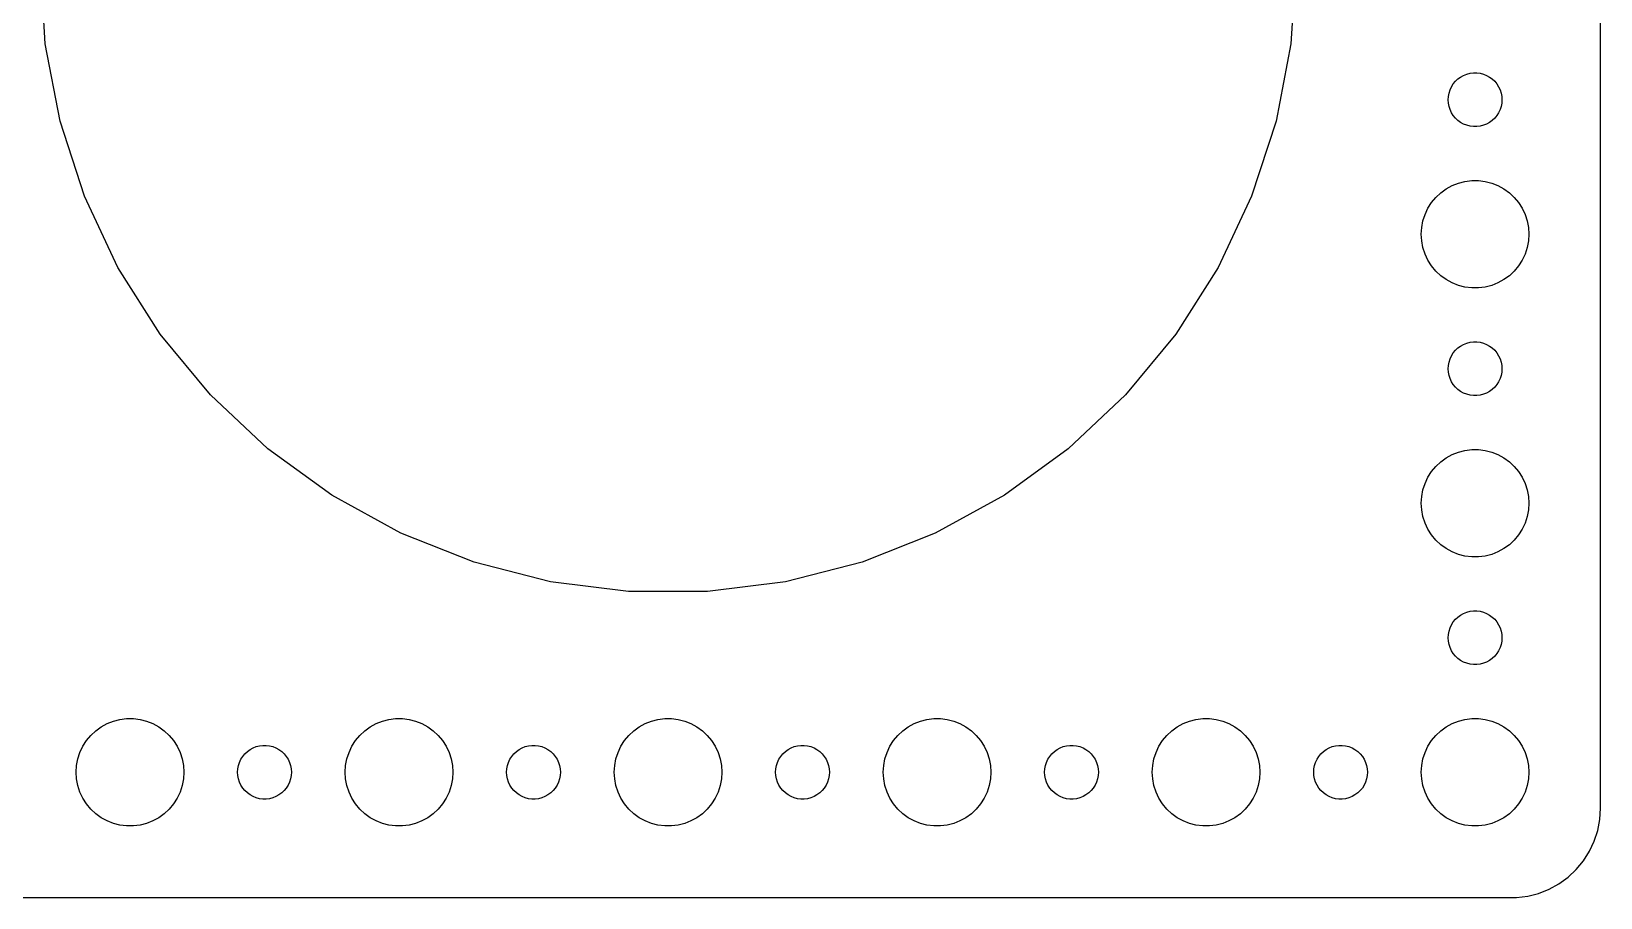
# Model space of a CAD drawing. Header units: metres. Extents: x -164 to 164, y 62 to 166.
# Drawn here: x 77 to 164.5, y 62 to 110.3 of the extents above; entities that cross this region are included whole.
import ezdxf

# ---------------------------------------------------------------- set-up
doc = ezdxf.new("R2010")
doc.units = ezdxf.units.M

msp = doc.modelspace()

# ---------------------------------------------------------------- linework, layer by layer
for p, q in [((164.5, 67), (164.5, 161)), ((77.776, 109.613), (77.5, 114)), ((147.5, 114), (147.224, 109.613)), ((78.5996, 105.296), (77.776, 109.613)), ((147.224, 109.613), (146.4, 105.296)), ((156.407, 107.527), (156.544, 107.656)), ((156.544, 107.656), (156.696, 107.766)), ((156.696, 107.766), (156.861, 107.857)), ((156.861, 107.857), (157.036, 107.927)), ((157.036, 107.927), (157.219, 107.973)), ((157.219, 107.973), (157.406, 107.997)), ((157.406, 107.997), (157.594, 107.997)), ((157.594, 107.997), (157.781, 107.973)), ((157.781, 107.973), (157.964, 107.927)), ((157.964, 107.927), (158.139, 107.857)), ((158.139, 107.857), (158.304, 107.766)), ((158.304, 107.766), (158.456, 107.656)), ((158.456, 107.656), (158.593, 107.527)), ((156.012, 106.688), (156.047, 106.873)), ((156.047, 106.873), (156.105, 107.052)), ((156.105, 107.052), (156.186, 107.223)), ((156.186, 107.223), (156.286, 107.382)), ((156.286, 107.382), (156.407, 107.527)), ((158.593, 107.527), (158.714, 107.382)), ((158.714, 107.382), (158.814, 107.223)), ((158.814, 107.223), (158.895, 107.052)), ((158.895, 107.052), (158.953, 106.873)), ((158.953, 106.873), (158.988, 106.688)), ((156, 106.5), (156.012, 106.688)), ((156.012, 106.312), (156, 106.5)), ((156.047, 106.127), (156.012, 106.312)), ((156.105, 105.948), (156.047, 106.127)), ((156.186, 105.777), (156.105, 105.948)), ((158.895, 105.948), (158.814, 105.777)), ((158.953, 106.127), (158.895, 105.948)), ((158.988, 106.312), (158.953, 106.127)), ((158.988, 106.688), (159, 106.5)), ((159, 106.5), (158.988, 106.312)), ((79.9578, 101.116), (78.5996, 105.296)), ((146.4, 105.296), (145.042, 101.116)), ((156.286, 105.618), (156.186, 105.777)), ((156.407, 105.473), (156.286, 105.618)), ((156.544, 105.344), (156.407, 105.473)), ((156.696, 105.234), (156.544, 105.344)), ((156.861, 105.143), (156.696, 105.234)), ((157.036, 105.073), (156.861, 105.143)), ((157.219, 105.027), (157.036, 105.073)), ((157.406, 105.003), (157.219, 105.027)), ((157.594, 105.003), (157.406, 105.003)), ((157.781, 105.027), (157.594, 105.003)), ((157.964, 105.073), (157.781, 105.027)), ((158.139, 105.143), (157.964, 105.073)), ((158.304, 105.234), (158.139, 105.143)), ((158.456, 105.344), (158.304, 105.234)), ((158.593, 105.473), (158.456, 105.344)), ((158.714, 105.618), (158.593, 105.473)), ((158.814, 105.777), (158.714, 105.618)), ((155.588, 101.312), (155.893, 101.533)), ((155.893, 101.533), (156.223, 101.714)), ((156.223, 101.714), (156.573, 101.853)), ((156.573, 101.853), (156.938, 101.947)), ((156.938, 101.947), (157.312, 101.994)), ((157.312, 101.994), (157.688, 101.994)), ((157.688, 101.994), (158.062, 101.947)), ((158.062, 101.947), (158.427, 101.853)), ((158.427, 101.853), (158.777, 101.714)), ((158.777, 101.714), (159.107, 101.533)), ((159.107, 101.533), (159.412, 101.312)), ((81.8293, 97.1386), (79.9578, 101.116)), ((145.042, 101.116), (143.171, 97.1386)), ((154.871, 100.445), (155.073, 100.763)), ((155.073, 100.763), (155.313, 101.054)), ((155.313, 101.054), (155.588, 101.312)), ((159.412, 101.312), (159.687, 101.054)), ((159.687, 101.054), (159.927, 100.763)), ((159.927, 100.763), (160.129, 100.445)), ((154.594, 99.7461), (154.711, 100.104)), ((154.711, 100.104), (154.871, 100.445)), ((160.129, 100.445), (160.289, 100.104)), ((160.289, 100.104), (160.406, 99.7461)), ((154.5, 99), (154.524, 99.376)), ((154.524, 98.624), (154.5, 99)), ((154.524, 99.376), (154.594, 99.7461)), ((160.406, 99.7461), (160.476, 99.376)), ((160.476, 99.376), (160.5, 99)), ((160.5, 99), (160.476, 98.624)), ((154.594, 98.2539), (154.524, 98.624)), ((154.711, 97.8956), (154.594, 98.2539)), ((160.406, 98.2539), (160.289, 97.8956)), ((160.476, 98.624), (160.406, 98.2539)), ((84.1844, 93.4275), (81.8293, 97.1386)), ((143.171, 97.1386), (140.816, 93.4275)), ((154.871, 97.5547), (154.711, 97.8956)), ((155.073, 97.2366), (154.871, 97.5547)), ((155.313, 96.9464), (155.073, 97.2366)), ((159.927, 97.2366), (159.687, 96.9464)), ((160.129, 97.5547), (159.927, 97.2366)), ((160.289, 97.8956), (160.129, 97.5547)), ((155.588, 96.6885), (155.313, 96.9464)), ((155.893, 96.467), (155.588, 96.6885)), ((156.223, 96.2855), (155.893, 96.467)), ((156.573, 96.1468), (156.223, 96.2855)), ((158.777, 96.2855), (158.427, 96.1468)), ((159.107, 96.467), (158.777, 96.2855)), ((159.412, 96.6885), (159.107, 96.467)), ((159.687, 96.9464), (159.412, 96.6885)), ((156.938, 96.0531), (156.573, 96.1468)), ((157.312, 96.0059), (156.938, 96.0531)), ((157.688, 96.0059), (157.312, 96.0059)), ((158.062, 96.0531), (157.688, 96.0059)), ((158.427, 96.1468), (158.062, 96.0531)), ((86.9861, 90.0409), (84.1844, 93.4275)), ((140.816, 93.4275), (138.014, 90.0409)), ((156.544, 92.6558), (156.696, 92.7665)), ((156.696, 92.7665), (156.861, 92.8573)), ((156.861, 92.8573), (157.036, 92.9266)), ((157.036, 92.9266), (157.219, 92.9734)), ((157.219, 92.9734), (157.406, 92.997)), ((157.406, 92.997), (157.594, 92.997)), ((157.594, 92.997), (157.781, 92.9734)), ((157.781, 92.9734), (157.964, 92.9266)), ((157.964, 92.9266), (158.139, 92.8573)), ((158.139, 92.8573), (158.304, 92.7665)), ((158.304, 92.7665), (158.456, 92.6558)), ((156.047, 91.873), (156.105, 92.0522)), ((156.105, 92.0522), (156.186, 92.2226)), ((156.186, 92.2226), (156.286, 92.3817)), ((156.286, 92.3817), (156.407, 92.5268)), ((156.407, 92.5268), (156.544, 92.6558)), ((158.456, 92.6558), (158.593, 92.5268)), ((158.593, 92.5268), (158.714, 92.3817)), ((158.714, 92.3817), (158.814, 92.2226)), ((158.814, 92.2226), (158.895, 92.0522)), ((158.895, 92.0522), (158.953, 91.873)), ((156, 91.5), (156.012, 91.688)), ((156.012, 91.312), (156, 91.5)), ((156.012, 91.688), (156.047, 91.873)), ((156.047, 91.127), (156.012, 91.312)), ((156.105, 90.9478), (156.047, 91.127)), ((158.953, 91.127), (158.895, 90.9478)), ((158.953, 91.873), (158.988, 91.688)), ((158.988, 91.312), (158.953, 91.127)), ((158.988, 91.688), (159, 91.5)), ((159, 91.5), (158.988, 91.312)), ((156.186, 90.7774), (156.105, 90.9478)), ((156.286, 90.6183), (156.186, 90.7774)), ((156.407, 90.4732), (156.286, 90.6183)), ((156.544, 90.3442), (156.407, 90.4732)), ((156.696, 90.2335), (156.544, 90.3442)), ((156.861, 90.1428), (156.696, 90.2335)), ((157.036, 90.0734), (156.861, 90.1428)), ((158.139, 90.1428), (157.964, 90.0734)), ((158.304, 90.2335), (158.139, 90.1428)), ((158.456, 90.3442), (158.304, 90.2335)), ((158.593, 90.4732), (158.456, 90.3442)), ((158.714, 90.6183), (158.593, 90.4732)), ((158.814, 90.7774), (158.714, 90.6183)), ((158.895, 90.9478), (158.814, 90.7774)), ((90.1902, 87.032), (86.9861, 90.0409)), ((138.014, 90.0409), (134.81, 87.032)), ((157.219, 90.0266), (157.036, 90.0734)), ((157.406, 90.003), (157.219, 90.0266)), ((157.594, 90.003), (157.406, 90.003)), ((157.781, 90.0266), (157.594, 90.003)), ((157.964, 90.0734), (157.781, 90.0266)), ((93.7461, 84.4485), (90.1902, 87.032)), ((134.81, 87.032), (131.254, 84.4485)), ((155.893, 86.533), (156.223, 86.7145)), ((156.223, 86.7145), (156.573, 86.8532)), ((156.573, 86.8532), (156.938, 86.9469)), ((156.938, 86.9469), (157.312, 86.9941)), ((157.312, 86.9941), (157.688, 86.9941)), ((157.688, 86.9941), (158.062, 86.9469)), ((158.062, 86.9469), (158.427, 86.8532)), ((158.427, 86.8532), (158.777, 86.7145)), ((158.777, 86.7145), (159.107, 86.533)), ((154.871, 85.4453), (155.073, 85.7634)), ((155.073, 85.7634), (155.313, 86.0536)), ((155.313, 86.0536), (155.588, 86.3116)), ((155.588, 86.3116), (155.893, 86.533)), ((159.107, 86.533), (159.412, 86.3116)), ((159.412, 86.3116), (159.687, 86.0536)), ((159.687, 86.0536), (159.927, 85.7634)), ((159.927, 85.7634), (160.129, 85.4453)), ((154.594, 84.7461), (154.711, 85.1044)), ((154.711, 85.1044), (154.871, 85.4453)), ((160.129, 85.4453), (160.289, 85.1044)), ((160.289, 85.1044), (160.406, 84.7461)), ((97.5977, 82.3311), (93.7461, 84.4485)), ((131.254, 84.4485), (127.402, 82.3311)), ((154.5, 84), (154.524, 84.376)), ((154.524, 83.624), (154.5, 84)), ((154.524, 84.376), (154.594, 84.7461)), ((160.406, 84.7461), (160.476, 84.376)), ((160.476, 84.376), (160.5, 84)), ((160.5, 84), (160.476, 83.624)), ((154.594, 83.2539), (154.524, 83.624)), ((154.711, 82.8956), (154.594, 83.2539)), ((160.406, 83.2539), (160.289, 82.8956)), ((160.476, 83.624), (160.406, 83.2539)), ((101.684, 80.713), (97.5977, 82.3311)), ((127.402, 82.3311), (123.316, 80.713)), ((154.871, 82.5547), (154.711, 82.8956)), ((155.073, 82.2366), (154.871, 82.5547)), ((160.129, 82.5547), (159.927, 82.2366)), ((160.289, 82.8956), (160.129, 82.5547)), ((155.313, 81.9464), (155.073, 82.2366)), ((155.588, 81.6885), (155.313, 81.9464)), ((155.893, 81.467), (155.588, 81.6885)), ((156.223, 81.2855), (155.893, 81.467)), ((159.107, 81.467), (158.777, 81.2855)), ((159.412, 81.6885), (159.107, 81.467)), ((159.687, 81.9464), (159.412, 81.6885)), ((159.927, 82.2366), (159.687, 81.9464)), ((105.942, 79.6199), (101.684, 80.713)), ((123.316, 80.713), (119.058, 79.6199)), ((156.573, 81.1468), (156.223, 81.2855)), ((156.938, 81.0531), (156.573, 81.1468)), ((157.312, 81.0059), (156.938, 81.0531)), ((157.688, 81.0059), (157.312, 81.0059)), ((158.062, 81.0531), (157.688, 81.0059)), ((158.427, 81.1468), (158.062, 81.0531)), ((158.777, 81.2855), (158.427, 81.1468)), ((110.302, 79.0691), (105.942, 79.6199)), ((114.698, 79.0691), (110.302, 79.0691)), ((119.058, 79.6199), (114.698, 79.0691)), ((156.861, 77.8572), (157.036, 77.9266)), ((157.036, 77.9266), (157.219, 77.9734)), ((157.219, 77.9734), (157.406, 77.997)), ((157.406, 77.997), (157.594, 77.997)), ((157.594, 77.997), (157.781, 77.9734)), ((157.781, 77.9734), (157.964, 77.9266)), ((157.964, 77.9266), (158.139, 77.8572)), ((156.047, 76.873), (156.105, 77.0522)), ((156.105, 77.0522), (156.186, 77.2226)), ((156.186, 77.2226), (156.286, 77.3817)), ((156.286, 77.3817), (156.407, 77.5268)), ((156.407, 77.5268), (156.544, 77.6558)), ((156.544, 77.6558), (156.696, 77.7665)), ((156.696, 77.7665), (156.861, 77.8572)), ((158.139, 77.8572), (158.304, 77.7665)), ((158.304, 77.7665), (158.456, 77.6558)), ((158.456, 77.6558), (158.593, 77.5268)), ((158.593, 77.5268), (158.714, 77.3817)), ((158.714, 77.3817), (158.814, 77.2226)), ((158.814, 77.2226), (158.895, 77.0522)), ((158.895, 77.0522), (158.953, 76.873)), ((156, 76.5), (156.012, 76.688)), ((156.012, 76.312), (156, 76.5)), ((156.012, 76.688), (156.047, 76.873)), ((156.047, 76.127), (156.012, 76.312)), ((156.105, 75.9478), (156.047, 76.127)), ((158.953, 76.127), (158.895, 75.9478)), ((158.953, 76.873), (158.988, 76.688)), ((158.988, 76.312), (158.953, 76.127)), ((158.988, 76.688), (159, 76.5)), ((159, 76.5), (158.988, 76.312)), ((156.186, 75.7774), (156.105, 75.9478)), ((156.286, 75.6183), (156.186, 75.7774)), ((156.407, 75.4732), (156.286, 75.6183)), ((156.544, 75.3442), (156.407, 75.4732)), ((156.696, 75.2335), (156.544, 75.3442)), ((158.456, 75.3442), (158.304, 75.2335)), ((158.593, 75.4732), (158.456, 75.3442)), ((158.714, 75.6183), (158.593, 75.4732)), ((158.814, 75.7774), (158.714, 75.6183)), ((158.895, 75.9478), (158.814, 75.7774)), ((156.861, 75.1428), (156.696, 75.2335)), ((157.036, 75.0734), (156.861, 75.1428)), ((157.219, 75.0266), (157.036, 75.0734)), ((157.406, 75.003), (157.219, 75.0266)), ((157.594, 75.003), (157.406, 75.003)), ((157.781, 75.0266), (157.594, 75.003)), ((157.964, 75.0734), (157.781, 75.0266)), ((158.139, 75.1428), (157.964, 75.0734)), ((158.304, 75.2335), (158.139, 75.1428)), ((81.2227, 71.7145), (81.573, 71.8532)), ((81.573, 71.8532), (81.9379, 71.9469)), ((81.9379, 71.9469), (82.3116, 71.9941)), ((82.3116, 71.9941), (82.6884, 71.9941)), ((82.6884, 71.9941), (83.0621, 71.9469)), ((83.0621, 71.9469), (83.427, 71.8532)), ((83.427, 71.8532), (83.7773, 71.7145)), ((96.2227, 71.7145), (96.573, 71.8532)), ((96.573, 71.8532), (96.9379, 71.9469)), ((96.9379, 71.9469), (97.3116, 71.9941)), ((97.3116, 71.9941), (97.6884, 71.9941)), ((97.6884, 71.9941), (98.0621, 71.9469)), ((98.0621, 71.9469), (98.427, 71.8532)), ((98.427, 71.8532), (98.7773, 71.7145)), ((111.223, 71.7145), (111.573, 71.8532)), ((111.573, 71.8532), (111.938, 71.9469)), ((111.938, 71.9469), (112.312, 71.9941)), ((112.312, 71.9941), (112.688, 71.9941)), ((112.688, 71.9941), (113.062, 71.9469)), ((113.062, 71.9469), (113.427, 71.8532)), ((113.427, 71.8532), (113.777, 71.7145)), ((126.223, 71.7145), (126.573, 71.8532)), ((126.573, 71.8532), (126.938, 71.9469)), ((126.938, 71.9469), (127.312, 71.9941)), ((127.312, 71.9941), (127.688, 71.9941)), ((127.688, 71.9941), (128.062, 71.9469)), ((128.062, 71.9469), (128.427, 71.8532)), ((128.427, 71.8532), (128.777, 71.7145)), ((141.223, 71.7145), (141.573, 71.8532)), ((141.573, 71.8532), (141.938, 71.9469)), ((141.938, 71.9469), (142.312, 71.9941)), ((142.312, 71.9941), (142.688, 71.9941)), ((142.688, 71.9941), (143.062, 71.9469)), ((143.062, 71.9469), (143.427, 71.8532)), ((143.427, 71.8532), (143.777, 71.7145)), ((156.223, 71.7145), (156.573, 71.8532)), ((156.573, 71.8532), (156.938, 71.9469)), ((156.938, 71.9469), (157.312, 71.9941)), ((157.312, 71.9941), (157.688, 71.9941)), ((157.688, 71.9941), (158.062, 71.9469)), ((158.062, 71.9469), (158.427, 71.8532)), ((158.427, 71.8532), (158.777, 71.7145)), ((80.073, 70.7634), (80.3131, 71.0536)), ((80.3131, 71.0536), (80.5877, 71.3115)), ((80.5877, 71.3115), (80.8925, 71.533)), ((80.8925, 71.533), (81.2227, 71.7145)), ((83.7773, 71.7145), (84.1075, 71.533)), ((84.1075, 71.533), (84.4123, 71.3115)), ((84.4123, 71.3115), (84.6869, 71.0536)), ((84.6869, 71.0536), (84.927, 70.7634)), ((95.073, 70.7634), (95.3131, 71.0536)), ((95.3131, 71.0536), (95.5877, 71.3115)), ((95.5877, 71.3115), (95.8925, 71.533)), ((95.8925, 71.533), (96.2227, 71.7145)), ((98.7773, 71.7145), (99.1075, 71.533)), ((99.1075, 71.533), (99.4123, 71.3115)), ((99.4123, 71.3115), (99.6869, 71.0536)), ((99.6869, 71.0536), (99.927, 70.7634)), ((110.073, 70.7634), (110.313, 71.0536)), ((110.313, 71.0536), (110.588, 71.3115)), ((110.588, 71.3115), (110.893, 71.533)), ((110.893, 71.533), (111.223, 71.7145)), ((113.777, 71.7145), (114.107, 71.533)), ((114.107, 71.533), (114.412, 71.3115)), ((114.412, 71.3115), (114.687, 71.0536)), ((114.687, 71.0536), (114.927, 70.7634)), ((125.073, 70.7634), (125.313, 71.0536)), ((125.313, 71.0536), (125.588, 71.3115)), ((125.588, 71.3115), (125.893, 71.533)), ((125.893, 71.533), (126.223, 71.7145)), ((128.777, 71.7145), (129.107, 71.533)), ((129.107, 71.533), (129.412, 71.3115)), ((129.412, 71.3115), (129.687, 71.0536)), ((129.687, 71.0536), (129.927, 70.7634)), ((140.073, 70.7634), (140.313, 71.0536)), ((140.313, 71.0536), (140.588, 71.3115)), ((140.588, 71.3115), (140.893, 71.533)), ((140.893, 71.533), (141.223, 71.7145)), ((143.777, 71.7145), (144.107, 71.533)), ((144.107, 71.533), (144.412, 71.3115)), ((144.412, 71.3115), (144.687, 71.0536)), ((144.687, 71.0536), (144.927, 70.7634)), ((155.073, 70.7634), (155.313, 71.0536)), ((155.313, 71.0536), (155.588, 71.3115)), ((155.588, 71.3115), (155.893, 71.533)), ((155.893, 71.533), (156.223, 71.7145)), ((158.777, 71.7145), (159.107, 71.533)), ((159.107, 71.533), (159.412, 71.3115)), ((159.412, 71.3115), (159.687, 71.0536)), ((159.687, 71.0536), (159.927, 70.7634)), ((79.5943, 69.7461), (79.7107, 70.1044)), ((79.7107, 70.1044), (79.8711, 70.4453)), ((79.8711, 70.4453), (80.073, 70.7634)), ((84.927, 70.7634), (85.1289, 70.4453)), ((85.1289, 70.4453), (85.2893, 70.1044)), ((85.2893, 70.1044), (85.4057, 69.7461)), ((88.7865, 69.8817), (88.9065, 70.0268)), ((88.9065, 70.0268), (89.0439, 70.1558)), ((89.0439, 70.1558), (89.1963, 70.2665)), ((89.1963, 70.2665), (89.3613, 70.3572)), ((89.3613, 70.3572), (89.5365, 70.4266)), ((89.5365, 70.4266), (89.7189, 70.4734)), ((89.7189, 70.4734), (89.9058, 70.497)), ((89.9058, 70.497), (90.0942, 70.497)), ((90.0942, 70.497), (90.2811, 70.4734)), ((90.2811, 70.4734), (90.4635, 70.4266)), ((90.4635, 70.4266), (90.6387, 70.3572)), ((90.6387, 70.3572), (90.8037, 70.2665)), ((90.8037, 70.2665), (90.9561, 70.1558)), ((90.9561, 70.1558), (91.0934, 70.0268)), ((91.0934, 70.0268), (91.2135, 69.8817)), ((94.5943, 69.7461), (94.7107, 70.1044)), ((94.7107, 70.1044), (94.8711, 70.4453)), ((94.8711, 70.4453), (95.073, 70.7634)), ((99.927, 70.7634), (100.129, 70.4453)), ((100.129, 70.4453), (100.289, 70.1044)), ((100.289, 70.1044), (100.406, 69.7461)), ((103.786, 69.8817), (103.907, 70.0268)), ((103.907, 70.0268), (104.044, 70.1558)), ((104.044, 70.1558), (104.196, 70.2665)), ((104.196, 70.2665), (104.361, 70.3572)), ((104.361, 70.3572), (104.536, 70.4266)), ((104.536, 70.4266), (104.719, 70.4734)), ((104.719, 70.4734), (104.906, 70.497)), ((104.906, 70.497), (105.094, 70.497)), ((105.094, 70.497), (105.281, 70.4734)), ((105.281, 70.4734), (105.464, 70.4266)), ((105.464, 70.4266), (105.639, 70.3572)), ((105.639, 70.3572), (105.804, 70.2665)), ((105.804, 70.2665), (105.956, 70.1558)), ((105.956, 70.1558), (106.093, 70.0268)), ((106.093, 70.0268), (106.214, 69.8817)), ((109.594, 69.7461), (109.711, 70.1044)), ((109.711, 70.1044), (109.871, 70.4453)), ((109.871, 70.4453), (110.073, 70.7634)), ((114.927, 70.7634), (115.129, 70.4453)), ((115.129, 70.4453), (115.289, 70.1044)), ((115.289, 70.1044), (115.406, 69.7461)), ((118.786, 69.8817), (118.907, 70.0268)), ((118.907, 70.0268), (119.044, 70.1558)), ((119.044, 70.1558), (119.196, 70.2665)), ((119.196, 70.2665), (119.361, 70.3572)), ((119.361, 70.3572), (119.536, 70.4266)), ((119.536, 70.4266), (119.719, 70.4734)), ((119.719, 70.4734), (119.906, 70.497)), ((119.906, 70.497), (120.094, 70.497)), ((120.094, 70.497), (120.281, 70.4734)), ((120.281, 70.4734), (120.464, 70.4266)), ((120.464, 70.4266), (120.639, 70.3572)), ((120.639, 70.3572), (120.804, 70.2665)), ((120.804, 70.2665), (120.956, 70.1558)), ((120.956, 70.1558), (121.093, 70.0268)), ((121.093, 70.0268), (121.214, 69.8817)), ((124.594, 69.7461), (124.711, 70.1044)), ((124.711, 70.1044), (124.871, 70.4453)), ((124.871, 70.4453), (125.073, 70.7634)), ((129.927, 70.7634), (130.129, 70.4453)), ((130.129, 70.4453), (130.289, 70.1044)), ((130.289, 70.1044), (130.406, 69.7461)), ((133.786, 69.8817), (133.907, 70.0268)), ((133.907, 70.0268), (134.044, 70.1558)), ((134.044, 70.1558), (134.196, 70.2665)), ((134.196, 70.2665), (134.361, 70.3572)), ((134.361, 70.3572), (134.536, 70.4266)), ((134.536, 70.4266), (134.719, 70.4734)), ((134.719, 70.4734), (134.906, 70.497)), ((134.906, 70.497), (135.094, 70.497)), ((135.094, 70.497), (135.281, 70.4734)), ((135.281, 70.4734), (135.464, 70.4266)), ((135.464, 70.4266), (135.639, 70.3572)), ((135.639, 70.3572), (135.804, 70.2665)), ((135.804, 70.2665), (135.956, 70.1558)), ((135.956, 70.1558), (136.093, 70.0268)), ((136.093, 70.0268), (136.214, 69.8817)), ((139.594, 69.7461), (139.711, 70.1044)), ((139.711, 70.1044), (139.871, 70.4453)), ((139.871, 70.4453), (140.073, 70.7634)), ((144.927, 70.7634), (145.129, 70.4453)), ((145.129, 70.4453), (145.289, 70.1044)), ((145.289, 70.1044), (145.406, 69.7461)), ((148.786, 69.8817), (148.907, 70.0268)), ((148.907, 70.0268), (149.044, 70.1558)), ((149.044, 70.1558), (149.196, 70.2665)), ((149.196, 70.2665), (149.361, 70.3572)), ((149.361, 70.3572), (149.536, 70.4266)), ((149.536, 70.4266), (149.719, 70.4734)), ((149.719, 70.4734), (149.906, 70.497)), ((149.906, 70.497), (150.094, 70.497)), ((150.094, 70.497), (150.281, 70.4734)), ((150.281, 70.4734), (150.464, 70.4266)), ((150.464, 70.4266), (150.639, 70.3572)), ((150.639, 70.3572), (150.804, 70.2665)), ((150.804, 70.2665), (150.956, 70.1558)), ((150.956, 70.1558), (151.093, 70.0268)), ((151.093, 70.0268), (151.214, 69.8817)), ((154.594, 69.7461), (154.711, 70.1044)), ((154.711, 70.1044), (154.871, 70.4453)), ((154.871, 70.4453), (155.073, 70.7634)), ((159.927, 70.7634), (160.129, 70.4453)), ((160.129, 70.4453), (160.289, 70.1044)), ((160.289, 70.1044), (160.406, 69.7461)), ((79.5, 69), (79.5237, 69.376)), ((79.5237, 69.376), (79.5943, 69.7461)), ((85.4057, 69.7461), (85.4763, 69.376)), ((85.4763, 69.376), (85.5, 69)), ((88.5, 69), (88.5118, 69.188)), ((88.5118, 69.188), (88.5471, 69.373)), ((88.5471, 69.373), (88.6053, 69.5522)), ((88.6053, 69.5522), (88.6855, 69.7226)), ((88.6855, 69.7226), (88.7865, 69.8817)), ((91.2135, 69.8817), (91.3145, 69.7226)), ((91.3145, 69.7226), (91.3947, 69.5522)), ((91.3947, 69.5522), (91.4529, 69.373)), ((91.4529, 69.373), (91.4882, 69.188)), ((91.4882, 69.188), (91.5, 69)), ((94.5, 69), (94.5237, 69.376)), ((94.5237, 69.376), (94.5943, 69.7461)), ((100.406, 69.7461), (100.476, 69.376)), ((100.476, 69.376), (100.5, 69)), ((103.5, 69), (103.512, 69.188)), ((103.512, 69.188), (103.547, 69.373)), ((103.547, 69.373), (103.605, 69.5522)), ((103.605, 69.5522), (103.686, 69.7226)), ((103.686, 69.7226), (103.786, 69.8817)), ((106.214, 69.8817), (106.314, 69.7226)), ((106.314, 69.7226), (106.395, 69.5522)), ((106.395, 69.5522), (106.453, 69.373)), ((106.453, 69.373), (106.488, 69.188)), ((106.488, 69.188), (106.5, 69)), ((109.5, 69), (109.524, 69.376)), ((109.524, 69.376), (109.594, 69.7461)), ((115.406, 69.7461), (115.476, 69.376)), ((115.476, 69.376), (115.5, 69)), ((118.5, 69), (118.512, 69.188)), ((118.512, 69.188), (118.547, 69.373)), ((118.547, 69.373), (118.605, 69.5522)), ((118.605, 69.5522), (118.686, 69.7226)), ((118.686, 69.7226), (118.786, 69.8817)), ((121.214, 69.8817), (121.314, 69.7226)), ((121.314, 69.7226), (121.395, 69.5522)), ((121.395, 69.5522), (121.453, 69.373)), ((121.453, 69.373), (121.488, 69.188)), ((121.488, 69.188), (121.5, 69)), ((124.5, 69), (124.524, 69.376)), ((124.524, 69.376), (124.594, 69.7461)), ((130.406, 69.7461), (130.476, 69.376)), ((130.476, 69.376), (130.5, 69)), ((133.5, 69), (133.512, 69.188)), ((133.512, 69.188), (133.547, 69.373)), ((133.547, 69.373), (133.605, 69.5522)), ((133.605, 69.5522), (133.686, 69.7226)), ((133.686, 69.7226), (133.786, 69.8817)), ((136.214, 69.8817), (136.314, 69.7226)), ((136.314, 69.7226), (136.395, 69.5522)), ((136.395, 69.5522), (136.453, 69.373)), ((136.453, 69.373), (136.488, 69.188)), ((136.488, 69.188), (136.5, 69)), ((139.5, 69), (139.524, 69.376)), ((139.524, 69.376), (139.594, 69.7461)), ((145.406, 69.7461), (145.476, 69.376)), ((145.476, 69.376), (145.5, 69)), ((148.5, 69), (148.512, 69.188)), ((148.512, 69.188), (148.547, 69.373)), ((148.547, 69.373), (148.605, 69.5522)), ((148.605, 69.5522), (148.686, 69.7226)), ((148.686, 69.7226), (148.786, 69.8817)), ((151.214, 69.8817), (151.314, 69.7226)), ((151.314, 69.7226), (151.395, 69.5522)), ((151.395, 69.5522), (151.453, 69.373)), ((151.453, 69.373), (151.488, 69.188)), ((151.488, 69.188), (151.5, 69)), ((154.5, 69), (154.524, 69.376)), ((154.524, 69.376), (154.594, 69.7461)), ((160.406, 69.7461), (160.476, 69.376)), ((160.476, 69.376), (160.5, 69)), ((79.5237, 68.624), (79.5, 69)), ((79.5943, 68.2539), (79.5237, 68.624)), ((79.7107, 67.8956), (79.5943, 68.2539)), ((85.4057, 68.2539), (85.2893, 67.8956)), ((85.4763, 68.624), (85.4057, 68.2539)), ((85.5, 69), (85.4763, 68.624)), ((88.5118, 68.812), (88.5, 69)), ((88.5471, 68.627), (88.5118, 68.812)), ((88.6053, 68.4478), (88.5471, 68.627)), ((88.6855, 68.2774), (88.6053, 68.4478)), ((88.7865, 68.1183), (88.6855, 68.2774)), ((91.3145, 68.2774), (91.2135, 68.1183)), ((91.3947, 68.4478), (91.3145, 68.2774)), ((91.4529, 68.627), (91.3947, 68.4478)), ((91.4882, 68.812), (91.4529, 68.627)), ((91.5, 69), (91.4882, 68.812)), ((94.5237, 68.624), (94.5, 69)), ((94.5943, 68.2539), (94.5237, 68.624)), ((94.7107, 67.8956), (94.5943, 68.2539)), ((100.406, 68.2539), (100.289, 67.8956)), ((100.476, 68.624), (100.406, 68.2539)), ((100.5, 69), (100.476, 68.624)), ((103.512, 68.812), (103.5, 69)), ((103.547, 68.627), (103.512, 68.812)), ((103.605, 68.4478), (103.547, 68.627)), ((103.686, 68.2774), (103.605, 68.4478)), ((103.786, 68.1183), (103.686, 68.2774)), ((106.314, 68.2774), (106.214, 68.1183)), ((106.395, 68.4478), (106.314, 68.2774)), ((106.453, 68.627), (106.395, 68.4478)), ((106.488, 68.812), (106.453, 68.627)), ((106.5, 69), (106.488, 68.812)), ((109.524, 68.624), (109.5, 69)), ((109.594, 68.2539), (109.524, 68.624)), ((109.711, 67.8956), (109.594, 68.2539)), ((115.406, 68.2539), (115.289, 67.8956)), ((115.476, 68.624), (115.406, 68.2539)), ((115.5, 69), (115.476, 68.624)), ((118.512, 68.812), (118.5, 69)), ((118.547, 68.627), (118.512, 68.812)), ((118.605, 68.4478), (118.547, 68.627)), ((118.686, 68.2774), (118.605, 68.4478)), ((118.786, 68.1183), (118.686, 68.2774)), ((121.314, 68.2774), (121.214, 68.1183)), ((121.395, 68.4478), (121.314, 68.2774)), ((121.453, 68.627), (121.395, 68.4478)), ((121.488, 68.812), (121.453, 68.627)), ((121.5, 69), (121.488, 68.812)), ((124.524, 68.624), (124.5, 69)), ((124.594, 68.2539), (124.524, 68.624)), ((124.711, 67.8956), (124.594, 68.2539)), ((130.406, 68.2539), (130.289, 67.8956)), ((130.476, 68.624), (130.406, 68.2539)), ((130.5, 69), (130.476, 68.624)), ((133.512, 68.812), (133.5, 69)), ((133.547, 68.627), (133.512, 68.812)), ((133.605, 68.4478), (133.547, 68.627)), ((133.686, 68.2774), (133.605, 68.4478)), ((133.786, 68.1183), (133.686, 68.2774)), ((136.314, 68.2774), (136.214, 68.1183)), ((136.395, 68.4478), (136.314, 68.2774)), ((136.453, 68.627), (136.395, 68.4478)), ((136.488, 68.812), (136.453, 68.627)), ((136.5, 69), (136.488, 68.812)), ((139.524, 68.624), (139.5, 69)), ((139.594, 68.2539), (139.524, 68.624)), ((139.711, 67.8956), (139.594, 68.2539)), ((145.406, 68.2539), (145.289, 67.8956)), ((145.476, 68.624), (145.406, 68.2539)), ((145.5, 69), (145.476, 68.624)), ((148.512, 68.812), (148.5, 69)), ((148.547, 68.627), (148.512, 68.812)), ((148.605, 68.4478), (148.547, 68.627)), ((148.686, 68.2774), (148.605, 68.4478)), ((148.786, 68.1183), (148.686, 68.2774)), ((151.314, 68.2774), (151.214, 68.1183)), ((151.395, 68.4478), (151.314, 68.2774)), ((151.453, 68.627), (151.395, 68.4478)), ((151.488, 68.812), (151.453, 68.627)), ((151.5, 69), (151.488, 68.812)), ((154.524, 68.624), (154.5, 69)), ((154.594, 68.2539), (154.524, 68.624)), ((154.711, 67.8956), (154.594, 68.2539)), ((160.406, 68.2539), (160.289, 67.8956)), ((160.476, 68.624), (160.406, 68.2539)), ((160.5, 69), (160.476, 68.624)), ((79.8711, 67.5547), (79.7107, 67.8956)), ((80.073, 67.2366), (79.8711, 67.5547)), ((85.1289, 67.5547), (84.927, 67.2366)), ((85.2893, 67.8956), (85.1289, 67.5547)), ((88.9065, 67.9732), (88.7865, 68.1183)), ((89.0439, 67.8442), (88.9065, 67.9732)), ((89.1963, 67.7335), (89.0439, 67.8442)), ((89.3613, 67.6428), (89.1963, 67.7335)), ((89.5365, 67.5734), (89.3613, 67.6428)), ((89.7189, 67.5266), (89.5365, 67.5734)), ((89.9058, 67.503), (89.7189, 67.5266)), ((90.0942, 67.503), (89.9058, 67.503)), ((90.2811, 67.5266), (90.0942, 67.503)), ((90.4635, 67.5734), (90.2811, 67.5266)), ((90.6387, 67.6428), (90.4635, 67.5734)), ((90.8037, 67.7335), (90.6387, 67.6428)), ((90.9561, 67.8442), (90.8037, 67.7335)), ((91.0934, 67.9732), (90.9561, 67.8442)), ((91.2135, 68.1183), (91.0934, 67.9732)), ((94.8711, 67.5547), (94.7107, 67.8956)), ((95.073, 67.2366), (94.8711, 67.5547)), ((100.129, 67.5547), (99.927, 67.2366)), ((100.289, 67.8956), (100.129, 67.5547)), ((103.907, 67.9732), (103.786, 68.1183)), ((104.044, 67.8442), (103.907, 67.9732)), ((104.196, 67.7335), (104.044, 67.8442)), ((104.361, 67.6428), (104.196, 67.7335)), ((104.536, 67.5734), (104.361, 67.6428)), ((104.719, 67.5266), (104.536, 67.5734)), ((104.906, 67.503), (104.719, 67.5266)), ((105.094, 67.503), (104.906, 67.503)), ((105.281, 67.5266), (105.094, 67.503)), ((105.464, 67.5734), (105.281, 67.5266)), ((105.639, 67.6428), (105.464, 67.5734)), ((105.804, 67.7335), (105.639, 67.6428)), ((105.956, 67.8442), (105.804, 67.7335)), ((106.093, 67.9732), (105.956, 67.8442)), ((106.214, 68.1183), (106.093, 67.9732)), ((109.871, 67.5547), (109.711, 67.8956)), ((110.073, 67.2366), (109.871, 67.5547)), ((115.129, 67.5547), (114.927, 67.2366)), ((115.289, 67.8956), (115.129, 67.5547)), ((118.907, 67.9732), (118.786, 68.1183)), ((119.044, 67.8442), (118.907, 67.9732)), ((119.196, 67.7335), (119.044, 67.8442)), ((119.361, 67.6428), (119.196, 67.7335)), ((119.536, 67.5734), (119.361, 67.6428)), ((119.719, 67.5266), (119.536, 67.5734)), ((119.906, 67.503), (119.719, 67.5266)), ((120.094, 67.503), (119.906, 67.503)), ((120.281, 67.5266), (120.094, 67.503)), ((120.464, 67.5734), (120.281, 67.5266)), ((120.639, 67.6428), (120.464, 67.5734)), ((120.804, 67.7335), (120.639, 67.6428)), ((120.956, 67.8442), (120.804, 67.7335)), ((121.093, 67.9732), (120.956, 67.8442)), ((121.214, 68.1183), (121.093, 67.9732)), ((124.871, 67.5547), (124.711, 67.8956)), ((125.073, 67.2366), (124.871, 67.5547)), ((130.129, 67.5547), (129.927, 67.2366)), ((130.289, 67.8956), (130.129, 67.5547)), ((133.907, 67.9732), (133.786, 68.1183)), ((134.044, 67.8442), (133.907, 67.9732)), ((134.196, 67.7335), (134.044, 67.8442)), ((134.361, 67.6428), (134.196, 67.7335)), ((134.536, 67.5734), (134.361, 67.6428)), ((134.719, 67.5266), (134.536, 67.5734)), ((134.906, 67.503), (134.719, 67.5266)), ((135.094, 67.503), (134.906, 67.503)), ((135.281, 67.5266), (135.094, 67.503)), ((135.464, 67.5734), (135.281, 67.5266)), ((135.639, 67.6428), (135.464, 67.5734)), ((135.804, 67.7335), (135.639, 67.6428)), ((135.956, 67.8442), (135.804, 67.7335)), ((136.093, 67.9732), (135.956, 67.8442)), ((136.214, 68.1183), (136.093, 67.9732)), ((139.871, 67.5547), (139.711, 67.8956)), ((140.073, 67.2366), (139.871, 67.5547)), ((145.129, 67.5547), (144.927, 67.2366)), ((145.289, 67.8956), (145.129, 67.5547)), ((148.907, 67.9732), (148.786, 68.1183)), ((149.044, 67.8442), (148.907, 67.9732)), ((149.196, 67.7335), (149.044, 67.8442)), ((149.361, 67.6428), (149.196, 67.7335)), ((149.536, 67.5734), (149.361, 67.6428)), ((149.719, 67.5266), (149.536, 67.5734)), ((149.906, 67.503), (149.719, 67.5266)), ((150.094, 67.503), (149.906, 67.503)), ((150.281, 67.5266), (150.094, 67.503)), ((150.464, 67.5734), (150.281, 67.5266)), ((150.639, 67.6428), (150.464, 67.5734)), ((150.804, 67.7335), (150.639, 67.6428)), ((150.956, 67.8442), (150.804, 67.7335)), ((151.093, 67.9732), (150.956, 67.8442)), ((151.214, 68.1183), (151.093, 67.9732)), ((154.871, 67.5547), (154.711, 67.8956)), ((155.073, 67.2366), (154.871, 67.5547)), ((160.129, 67.5547), (159.927, 67.2366)), ((160.289, 67.8956), (160.129, 67.5547)), ((80.3131, 66.9464), (80.073, 67.2366)), ((80.5877, 66.6885), (80.3131, 66.9464)), ((80.8925, 66.467), (80.5877, 66.6885)), ((84.4123, 66.6885), (84.1075, 66.467)), ((84.6869, 66.9464), (84.4123, 66.6885)), ((84.927, 67.2366), (84.6869, 66.9464)), ((95.3131, 66.9464), (95.073, 67.2366)), ((95.5877, 66.6885), (95.3131, 66.9464)), ((95.8925, 66.467), (95.5877, 66.6885)), ((99.4123, 66.6885), (99.1075, 66.467)), ((99.6869, 66.9464), (99.4123, 66.6885)), ((99.927, 67.2366), (99.6869, 66.9464)), ((110.313, 66.9464), (110.073, 67.2366)), ((110.588, 66.6885), (110.313, 66.9464)), ((110.893, 66.467), (110.588, 66.6885)), ((114.412, 66.6885), (114.107, 66.467)), ((114.687, 66.9464), (114.412, 66.6885)), ((114.927, 67.2366), (114.687, 66.9464)), ((125.313, 66.9464), (125.073, 67.2366)), ((125.588, 66.6885), (125.313, 66.9464)), ((125.893, 66.467), (125.588, 66.6885)), ((129.412, 66.6885), (129.107, 66.467)), ((129.687, 66.9464), (129.412, 66.6885)), ((129.927, 67.2366), (129.687, 66.9464)), ((140.313, 66.9464), (140.073, 67.2366)), ((140.588, 66.6885), (140.313, 66.9464)), ((140.893, 66.467), (140.588, 66.6885)), ((144.412, 66.6885), (144.107, 66.467)), ((144.687, 66.9464), (144.412, 66.6885)), ((144.927, 67.2366), (144.687, 66.9464)), ((155.313, 66.9464), (155.073, 67.2366)), ((155.588, 66.6885), (155.313, 66.9464)), ((155.893, 66.467), (155.588, 66.6885)), ((159.412, 66.6885), (159.107, 66.467)), ((159.687, 66.9464), (159.412, 66.6885)), ((159.927, 67.2366), (159.687, 66.9464)), ((164.461, 66.3733), (164.5, 67)), ((81.2227, 66.2855), (80.8925, 66.467)), ((81.573, 66.1468), (81.2227, 66.2855)), ((81.9379, 66.0531), (81.573, 66.1468)), ((82.3116, 66.0059), (81.9379, 66.0531)), ((82.6884, 66.0059), (82.3116, 66.0059)), ((83.0621, 66.0531), (82.6884, 66.0059)), ((83.427, 66.1468), (83.0621, 66.0531)), ((83.7773, 66.2855), (83.427, 66.1468)), ((84.1075, 66.467), (83.7773, 66.2855)), ((96.2227, 66.2855), (95.8925, 66.467)), ((96.573, 66.1468), (96.2227, 66.2855)), ((96.9379, 66.0531), (96.573, 66.1468)), ((97.3116, 66.0059), (96.9379, 66.0531)), ((97.6884, 66.0059), (97.3116, 66.0059)), ((98.0621, 66.0531), (97.6884, 66.0059)), ((98.427, 66.1468), (98.0621, 66.0531)), ((98.7773, 66.2855), (98.427, 66.1468)), ((99.1075, 66.467), (98.7773, 66.2855)), ((111.223, 66.2855), (110.893, 66.467)), ((111.573, 66.1468), (111.223, 66.2855)), ((111.938, 66.0531), (111.573, 66.1468)), ((112.312, 66.0059), (111.938, 66.0531)), ((112.688, 66.0059), (112.312, 66.0059)), ((113.062, 66.0531), (112.688, 66.0059)), ((113.427, 66.1468), (113.062, 66.0531)), ((113.777, 66.2855), (113.427, 66.1468)), ((114.107, 66.467), (113.777, 66.2855)), ((126.223, 66.2855), (125.893, 66.467)), ((126.573, 66.1468), (126.223, 66.2855)), ((126.938, 66.0531), (126.573, 66.1468)), ((127.312, 66.0059), (126.938, 66.0531)), ((127.688, 66.0059), (127.312, 66.0059)), ((128.062, 66.0531), (127.688, 66.0059)), ((128.427, 66.1468), (128.062, 66.0531)), ((128.777, 66.2855), (128.427, 66.1468)), ((129.107, 66.467), (128.777, 66.2855)), ((141.223, 66.2855), (140.893, 66.467)), ((141.573, 66.1468), (141.223, 66.2855)), ((141.938, 66.0531), (141.573, 66.1468)), ((142.312, 66.0059), (141.938, 66.0531)), ((142.688, 66.0059), (142.312, 66.0059)), ((143.062, 66.0531), (142.688, 66.0059)), ((143.427, 66.1468), (143.062, 66.0531)), ((143.777, 66.2855), (143.427, 66.1468)), ((144.107, 66.467), (143.777, 66.2855)), ((156.223, 66.2855), (155.893, 66.467)), ((156.573, 66.1468), (156.223, 66.2855)), ((156.938, 66.0531), (156.573, 66.1468)), ((157.312, 66.0059), (156.938, 66.0531)), ((157.688, 66.0059), (157.312, 66.0059)), ((158.062, 66.0531), (157.688, 66.0059)), ((158.427, 66.1468), (158.062, 66.0531)), ((158.777, 66.2855), (158.427, 66.1468)), ((159.107, 66.467), (158.777, 66.2855)), ((164.149, 65.1594), (164.343, 65.7566)), ((164.343, 65.7566), (164.461, 66.3733)), ((163.882, 64.5912), (164.149, 65.1594)), ((163.145, 63.5773), (163.545, 64.0611)), ((163.545, 64.0611), (163.882, 64.5912)), ((162.179, 62.7784), (162.687, 63.1474)), ((162.687, 63.1474), (163.145, 63.5773)), ((160.437, 62.0886), (161.045, 62.2447)), ((161.045, 62.2447), (161.629, 62.4759)), ((161.629, 62.4759), (162.179, 62.7784)), ((-159.814, 62.0099), (159.814, 62.0099)), ((159.814, 62.0099), (160.437, 62.0886))]:
    msp.add_line(p, q)

doc.saveas('drawing.dxf')
